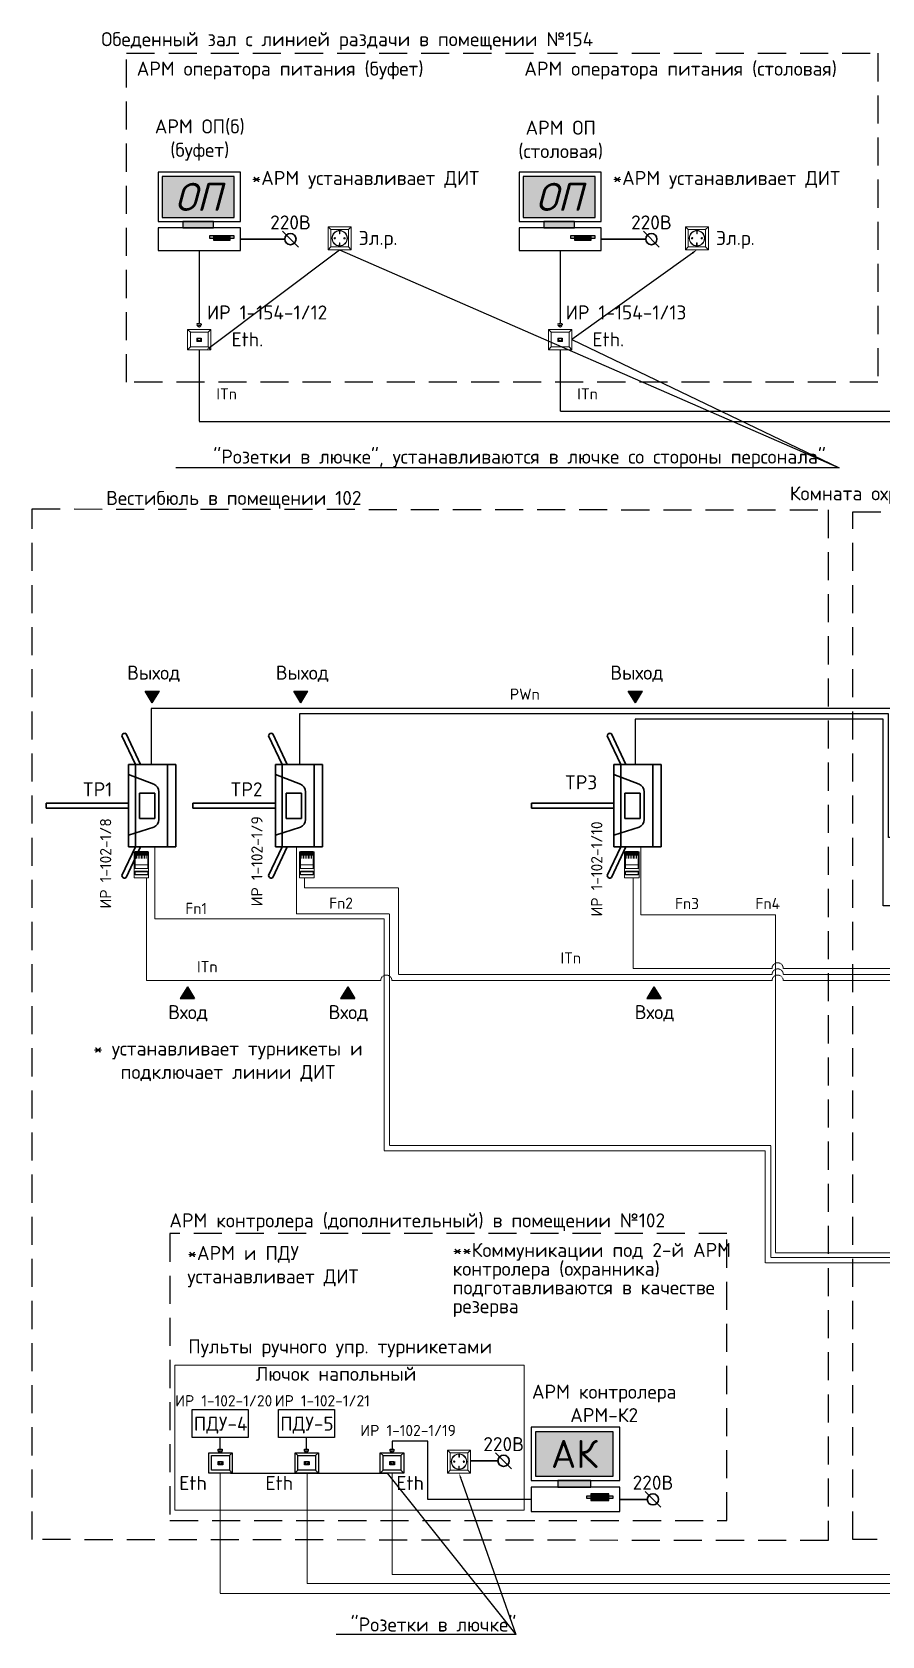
# Model space of a CAD drawing. Header units: millimetres. Extents: x 4247 to 622543, y -201358 to 142419.
# Drawn here: x 41508 to 56652, y -145128 to -116566 of the extents above; entities that cross this region are included whole.
import ezdxf
from ezdxf import colors
from ezdxf.entities.mleader import LeaderData, LeaderLine
from ezdxf.enums import TextEntityAlignment as Align
from ezdxf.math import Vec2, Vec3

# ---------------------------------------------------------------- set-up
doc = ezdxf.new("R2010")
doc.units = ezdxf.units.MM
doc.linetypes.add('DASH', pattern=[0.75, 0.5, -0.25])
doc.linetypes.add('DASHED2', pattern=[0.375, 0.25, -0.125])
for name, color, linetype, lineweight in [('1.АПС_текст', 7, 'Continuous', 35), ('UTP', 5, 'DASH', 25), ('АПС', 7, 'Continuous', 30), ('ИСПП', 7, 'Continuous', 25), ('Структурная', 7, 'Continuous', 25), ('ТХ-Мебель', 7, 'Continuous', 9), ('Чертеж', 7, 'Continuous', 30)]:
    doc.layers.add(name, color=color, linetype=linetype, lineweight=lineweight)
for name, color, linetype in [('_19D-Телекоммуникационные шкафы', 7, 'Continuous'), ('PDF _Геометрия', 7, 'Continuous'), ('PDF _Оформление-Надписи', 7, 'Continuous'), ('PDF _Текст', 255, 'Continuous'), ('текст', 7, 'Continuous')]:
    doc.layers.add(name, color=color, linetype=linetype)
doc.layers.add('PDF _Сплошная заливка', color=7, linetype='Continuous', true_color=0xffffff)
doc.styles.add('DEN', font='isocpeur.ttf', dxfattribs={"height": 300})
doc.styles.add('ICOCPEUR', font='isocpeur.ttf')
doc.styles.add('ISOCPEUR', font='isocpeui.ttf')
doc.styles.add('KOSTY_STYLE', font='isocpeur.ttf')

# ---------------------------------------------------------------- blocks, each defined once
blk = doc.blocks.new('Турникет')
at = {"layer": 'Чертеж', "linetype": 'ByBlock', "ltscale": 10}
for p, q in [((-720, 735), (-960, 1245)), ((-627, 735), (-884, 1281)), ((-840, -735), (-840, 735)), ((-840, 735), (-720, 735)), ((-720, -735), (-720, 735)), ((-720, 735), (0, 735)), ((-720, 735), (-720, -735)), ((0, 735), (-150, 735)), ((-150, 735), (-150, -735)), ((0, 735), (0, -735)), ((0, 735), (0, 735)), ((0, 735), (0, 735)), ((0, 735), (0, 735)), ((-840, 555), (-391, 384)), ((-840, 45), (-2310, 45)), ((-2310, 45), (-2310, -45)), ((-840, 0), (-840, 45)), ((-840, 0), (-840, -45)), ((-645, -225), (-645, 225)), ((-645, 225), (-375, 225)), ((-375, 225), (-375, -225)), ((-300, 246), (-300, 0)), ((-300, -246), (-300, 0)), ((-840, -45), (-2310, -45)), ((-375, -225), (-645, -225)), ((-840, -525), (-391, -384)), ((-720, -735), (-960, -1245)), ((-627, -735), (-884, -1281)), ((-720, -735), (-840, -735)), ((0, -735), (-720, -735))]:
    blk.add_line(p, q, dxfattribs=at)
for centre, radius, start, end in [((-911, 1240), 49.5, 56.6548, 173.7475), ((-450, 246), 150, 0, 66.8014), ((-450, -246), 150, 293.1986, 0), ((-911, -1240), 49.5, 186.2525, 303.3452)]:
    blk.add_arc(centre, radius, start, end, dxfattribs=at)
blk = doc.blocks.new('АП')
at = {"layer": 'PDF _Сплошная заливка', "true_color": 0xffffff, "transparency": 33554559}
blk.add_hatch(color=7, dxfattribs=at).paths.add_polyline_path([(218996, 87758), (219638, 87758), (219638, 88124), (218996, 88124)])
at = {"layer": 'PDF _Сплошная заливка', "transparency": 33554559}
for points in [[(219180, 87666), (219455, 87666), (219455, 87721), (219180, 87721)], [(219418, 87574), (219638, 87574), (219638, 87593), (219418, 87593)], [(219455, 87556), (219602, 87556), (219602, 87593), (219455, 87593)]]:
    blk.add_hatch(color=5, dxfattribs=at).paths.add_polyline_path(points)
at = {"layer": 'PDF _Геометрия', "color": 5, "lineweight": 25}
for points in [[(218960, 87721), (219693, 87721), (219693, 88161), (218960, 88161)], [(218996, 87758), (219638, 87758), (219638, 88124), (218996, 88124)], [(219180, 87666), (219455, 87666), (219455, 87721), (219180, 87721)], [(218960, 87464), (219693, 87464), (219693, 87666), (218960, 87666)], [(219418, 87574), (219638, 87574), (219638, 87593), (219418, 87593)], [(219455, 87556), (219602, 87556), (219602, 87593), (219455, 87593)]]:
    blk.add_lwpolyline(points, close=True, dxfattribs=at)
at = {"layer": 'PDF _Текст', "color": 251, "insert": (219317, 87941), "char_height": 250, "width": 642.03, "attachment_point": 5, "style": 'ISOCPEUR'}
blk.add_mtext('ОП', dxfattribs=at)
blk = doc.blocks.new('АК')
at = {"layer": 'PDF _Сплошная заливка', "true_color": 0xffffff, "transparency": 33554559}
blk.add_hatch(color=7, dxfattribs=at).paths.add_polyline_path([(208982, 88881), (209673, 88881), (209673, 89276), (208982, 89276)])
at = {"layer": 'PDF _Сплошная заливка', "transparency": 33554559}
for points in [[(209179, 88783), (209475, 88783), (209475, 88842), (209179, 88842)], [(209436, 88684), (209673, 88684), (209673, 88704), (209436, 88704)], [(209475, 88664), (209633, 88664), (209633, 88724), (209475, 88724)]]:
    blk.add_hatch(color=5, dxfattribs=at).paths.add_polyline_path(points)
at = {"layer": 'PDF _Геометрия', "color": 5, "lineweight": 25}
for points in [[(208943, 88842), (209732, 88842), (209732, 89316), (208943, 89316)], [(208982, 88881), (209673, 88881), (209673, 89276), (208982, 89276)], [(209179, 88783), (209475, 88783), (209475, 88842), (209179, 88842)], [(208943, 88566), (209732, 88566), (209732, 88783), (208943, 88783)], [(209436, 88684), (209673, 88684), (209673, 88704), (209436, 88704)], [(209475, 88664), (209633, 88664), (209633, 88724), (209475, 88724)]]:
    blk.add_lwpolyline(points, close=True, dxfattribs=at)
at = {"layer": 'PDF _Текст', "color": 251, "insert": (209327, 89079), "char_height": 250, "width": 690.87, "attachment_point": 5, "style": 'ICOCPEUR'}
blk.add_mtext('АК', dxfattribs=at)
blk = doc.blocks.new('A$C056ae9d1')
at = {"layer": 'PDF _Геометрия', "lineweight": 0}
for points in [[(167, 678), (191, 678), (191, 0), (-191, 0), (-191, 678), (-166, 678)], [(-166, 685), (-125, 685), (-83, 685), (-42, 685), (0, 685), (42, 685), (83, 685), (125, 685), (167, 685)], [(-146, 685), (-146, 581)], [(-125, 685), (-125, 505)], [(-104, 685), (-104, 581)], [(-83, 685), (-83, 505)], [(-62, 685), (-62, 581)], [(-42, 685), (-42, 505)], [(-21, 685), (-21, 581)], [(0, 685), (0, 505)], [(21, 685), (21, 581)], [(42, 685), (42, 505)], [(63, 685), (63, 581)], [(83, 685), (83, 505)], [(104, 685), (104, 581)], [(125, 685), (125, 505)], [(146, 685), (146, 581)], [(-191, 242), (191, 242)]]:
    blk.add_lwpolyline(points, dxfattribs=at)
for points in [[(-166, 685), (167, 685), (167, 341), (-166, 341)], [(-166, 341), (168, 341), (168, 242), (-166, 242)], [(-166, 172), (168, 172), (168, 73), (-166, 73)], [(-166, 154), (168, 154), (168, 87), (-166, 87)]]:
    blk.add_lwpolyline(points, close=True, dxfattribs=at)

msp = doc.modelspace()

# ---------------------------------------------------------------- hatches: boundary and pattern name
at = {"layer": '_19D-Телекоммуникационные шкафы'}
h = msp.add_hatch(color=5, dxfattribs=at)
h.dxf.hatch_style = 1
h.paths.add_polyline_path([(43649.056, -128511.024), (43776.567, -128303.698), (43649.056, -128303.698), (43521.544, -128303.698)])
h = msp.add_hatch(color=5, dxfattribs=at)
h.dxf.hatch_style = 1
h.paths.add_polyline_path([(46297.426, -128511.024), (46424.938, -128303.698), (46297.426, -128303.698), (46169.915, -128303.698)])
h = msp.add_hatch(color=5, dxfattribs=at)
h.dxf.hatch_style = 1
h.paths.add_polyline_path([(52258.492, -128511.024), (52386.004, -128303.698), (52258.492, -128303.698), (52130.98, -128303.698)])
at = {"layer": '_19D-Телекоммуникационные шкафы', "true_color": 0x136734}
h = msp.add_hatch(color=116, dxfattribs=at)
h.dxf.hatch_style = 1
h.paths.add_polyline_path([(44276.41, -133567.936), (44403.922, -133775.262), (44276.41, -133775.262), (44148.898, -133775.262)])
h = msp.add_hatch(color=116, dxfattribs=at)
h.dxf.hatch_style = 1
h.paths.add_polyline_path([(47134.094, -133567.936), (47261.605, -133775.262), (47134.094, -133775.262), (47006.582, -133775.262)])
h = msp.add_hatch(color=116, dxfattribs=at)
h.dxf.hatch_style = 1
h.paths.add_polyline_path([(52588.742, -133567.936), (52716.254, -133775.262), (52588.742, -133775.262), (52461.231, -133775.262)])

# ---------------------------------------------------------------- linework, layer by layer
at = {"lineweight": 30}
for p, q in [((45970.625, -120111.913), (46253.468, -120394.755)), ((52402.22, -120111.913), (52685.063, -120394.755)), ((46012.047, -120253.334), (45220.45, -120253.334)), ((52443.641, -120253.334), (51652.045, -120253.334))]:
    msp.add_line(p, q, dxfattribs=at)
at = {"layer": '_19D-Телекоммуникационные шкафы', "linetype": 'DASH', "ltscale": 1000}
for points in [[(56579.867, -122802.023), (43192.695, -122802.023), (43192.695, -116944.019), (56579.867, -116944.019)], [(56135.302, -125108.845), (80567.5, -125108.845), (80567.5, -143413.116), (56135.302, -143413.116)], [(43965.466, -137963.659), (43965.466, -143070.419), (53890.654, -143070.419), (53890.654, -137963.659)]]:
    msp.add_lwpolyline(points, close=True, dxfattribs=at)
at = {"layer": '_19D-Телекоммуникационные шкафы'}
for points in [[(43649.056, -128511.024), (43521.544, -128303.698), (43776.567, -128303.698)], [(43649.056, -128511.024), (43776.567, -128303.698)], [(46297.426, -128511.024), (46169.915, -128303.698), (46424.938, -128303.698)], [(46297.426, -128511.024), (46424.938, -128303.698)], [(52258.492, -128511.024), (52130.98, -128303.698), (52386.004, -128303.698)], [(52258.492, -128511.024), (52386.004, -128303.698)], [(44276.41, -133567.936), (44148.898, -133775.262), (44403.922, -133775.262)], [(44276.41, -133567.936), (44403.922, -133775.262)], [(47134.094, -133567.936), (47006.582, -133775.262), (47261.605, -133775.262)], [(47134.094, -133567.936), (47261.605, -133775.262)], [(52588.742, -133567.936), (52461.231, -133775.262), (52716.254, -133775.262)], [(52588.742, -133567.936), (52716.254, -133775.262)]]:
    msp.add_lwpolyline(points, dxfattribs=at)
at = {"layer": 'PDF _Оформление-Надписи', "lineweight": 0}
for points in [[(46783.828, -120031.855), (47194.256, -120031.855), (47194.256, -120442.284), (46783.828, -120442.284)], [(46833.828, -120081.855), (47144.256, -120081.855), (47144.256, -120392.284), (46833.828, -120392.284)], [(53150.704, -120031.855), (53561.132, -120031.855), (53561.132, -120442.284), (53150.704, -120442.284)], [(53200.704, -120081.855), (53511.132, -120081.855), (53511.132, -120392.284), (53200.704, -120392.284)], [(44278.4, -121862.667), (44696.259, -121862.667), (44696.259, -122224.192), (44278.4, -122224.192)], [(44328.4, -121912.667), (44646.259, -121912.667), (44646.259, -122174.192), (44328.4, -122174.192)], [(50709.995, -121862.667), (51127.854, -121862.667), (51127.854, -122224.192), (50709.995, -122224.192)], [(50759.995, -121912.667), (51077.854, -121912.667), (51077.854, -122174.192), (50759.995, -122174.192)], [(48911.321, -141818.891), (49321.749, -141818.891), (49321.749, -142229.32), (48911.321, -142229.32)], [(48961.321, -141868.891), (49271.749, -141868.891), (49271.749, -142179.32), (48961.321, -142179.32)]]:
    msp.add_lwpolyline(points, close=True, dxfattribs=at)
for points in [[(46783.828, -120031.855), (46833.828, -120081.855)], [(46994.694, -120104.421), (46994.549, -120157.36), (46983.972, -120157.331), (46984.117, -120104.392)], [(47144.256, -120081.855), (47194.256, -120031.855)], [(53150.704, -120031.855), (53200.704, -120081.855)], [(53361.57, -120104.421), (53361.425, -120157.36), (53350.848, -120157.331), (53350.993, -120104.392)], [(53511.132, -120081.855), (53561.132, -120031.855)], [(46783.828, -120442.284), (46833.828, -120392.284)], [(46994.112, -120316.808), (46983.535, -120316.779), (46983.39, -120369.718)], [(46994.112, -120316.808), (46993.967, -120369.747)], [(47144.256, -120392.284), (47194.256, -120442.284)], [(53150.704, -120442.284), (53200.704, -120392.284)], [(53360.988, -120316.808), (53350.411, -120316.779), (53350.266, -120369.718)], [(53360.988, -120316.808), (53360.843, -120369.747)], [(53511.132, -120392.284), (53561.132, -120442.284)], [(44328.4, -121912.667), (44278.4, -121862.667)], [(44646.259, -121912.667), (44696.259, -121862.667)], [(50759.995, -121912.667), (50709.995, -121862.667)], [(51077.854, -121912.667), (51127.854, -121862.667)], [(44328.4, -122174.192), (44278.4, -122224.192)], [(44445.717, -122016.881), (44522.184, -122016.881), (44522.184, -122074.032)], [(44530.113, -122074.032), (44445.717, -122074.032), (44445.717, -122016.881)], [(44469.786, -122047.838), (44450.479, -122047.838), (44450.479, -122021.379), (44525.086, -122021.379)], [(44453.646, -122074.032), (44453.646, -122016.881)], [(44458.408, -122047.838), (44458.408, -122021.379)], [(44481.163, -122059.215), (44461.857, -122059.215), (44461.857, -122047.838)], [(44469.786, -122059.215), (44469.786, -122047.838)], [(44502.066, -122070.328), (44473.234, -122070.328), (44473.234, -122059.215)], [(44481.163, -122070.328), (44481.163, -122059.215)], [(44513.708, -122059.215), (44494.137, -122059.215), (44494.137, -122070.328)], [(44502.066, -122059.215), (44502.066, -122070.328)], [(44525.086, -122047.838), (44505.779, -122047.838), (44505.779, -122059.215)], [(44513.708, -122047.838), (44513.708, -122059.215)], [(44517.157, -122021.379), (44517.157, -122047.838)], [(44525.086, -122021.379), (44525.086, -122047.838)], [(44530.113, -122016.881), (44530.113, -122074.032)], [(44646.259, -122174.192), (44696.259, -122224.192)], [(50759.995, -122174.192), (50709.995, -122224.192)], [(50877.312, -122016.881), (50953.779, -122016.881), (50953.779, -122074.032)], [(50961.708, -122074.032), (50877.312, -122074.032), (50877.312, -122016.881)], [(50901.381, -122047.838), (50882.074, -122047.838), (50882.074, -122021.379), (50956.68, -122021.379)], [(50885.24, -122074.032), (50885.24, -122016.881)], [(50890.003, -122047.838), (50890.003, -122021.379)], [(50912.758, -122059.215), (50893.452, -122059.215), (50893.452, -122047.838)], [(50901.381, -122059.215), (50901.381, -122047.838)], [(50933.661, -122070.328), (50904.829, -122070.328), (50904.829, -122059.215)], [(50912.758, -122070.328), (50912.758, -122059.215)], [(50945.303, -122059.215), (50925.732, -122059.215), (50925.732, -122070.328)], [(50933.661, -122059.215), (50933.661, -122070.328)], [(50956.68, -122047.838), (50937.374, -122047.838), (50937.374, -122059.215)], [(50945.303, -122047.838), (50945.303, -122059.215)], [(50948.752, -122021.379), (50948.752, -122047.838)], [(50956.68, -122021.379), (50956.68, -122047.838)], [(50961.708, -122016.881), (50961.708, -122074.032)], [(51077.854, -122174.192), (51127.854, -122224.192)], [(48911.321, -141818.891), (48961.321, -141868.891)], [(49122.186, -141891.457), (49122.041, -141944.396), (49111.465, -141944.367), (49111.61, -141891.428)], [(49271.749, -141868.891), (49321.749, -141818.891)], [(48911.321, -142229.32), (48961.321, -142179.32)], [(49121.605, -142103.844), (49111.028, -142103.815), (49110.883, -142156.754)], [(49121.605, -142103.844), (49121.459, -142156.783)], [(49271.749, -142179.32), (49321.749, -142229.32)]]:
    msp.add_lwpolyline(points, dxfattribs=at)
for centre, radius in [((46989.042, -120237.069), 137.836), ((46989.042, -120237.069), 137.487), ((46989.042, -120237.069), 132.769), ((46902.626, -120236.833), 12.916), ((47075.458, -120237.306), 12.916), ((53355.918, -120237.069), 137.836), ((53355.918, -120237.069), 137.487), ((53355.918, -120237.069), 132.769), ((53269.502, -120236.833), 12.916), ((53442.334, -120237.306), 12.916), ((49116.535, -142024.105), 137.836), ((49116.535, -142024.105), 137.487), ((49116.535, -142024.105), 132.769), ((49030.119, -142023.869), 12.916), ((49202.95, -142024.342), 12.916)]:
    msp.add_circle(centre, radius, dxfattribs=at)
at = {"layer": 'UTP', "linetype": 'ByBlock', "lineweight": 25, "ltscale": 10}
for points in [[(44486.699, -120455.048), (44486.699, -121753.258)], [(50918.294, -120455.048), (50918.294, -121753.258)]]:
    msp.add_lwpolyline(points, dxfattribs=at)
at = {"layer": 'UTP', "linetype": 'DASH', "lineweight": 25, "ltscale": 10}
for points in [[(44452.995, -121753.258), (44521.72, -121753.258), (44521.72, -121790.777), (44452.995, -121790.777)], [(50884.59, -121753.258), (50953.315, -121753.258), (50953.315, -121790.777), (50884.59, -121790.777)]]:
    msp.add_lwpolyline(points, close=True, dxfattribs=at)
for points in [[(44452.995, -121790.777), (44487.357, -121820.777)], [(44487.357, -121820.777), (44521.72, -121790.777)], [(50884.59, -121790.777), (50918.952, -121820.777)], [(50918.952, -121820.777), (50953.315, -121790.777)]]:
    msp.add_lwpolyline(points, dxfattribs=at)
at = {"layer": 'UTP', "color": 5, "linetype": 'DASHED2', "ltscale": 10}
for points in [[(44487.33, -122224.192), (44487.33, -123502.857), (70877.943, -123502.857), (70877.943, -126288.492)], [(50918.924, -122220.839), (50918.924, -123315.953), (71112.414, -123315.928), (71112.414, -126278.363)]]:
    msp.add_lwpolyline(points, dxfattribs=at)
at = {"layer": 'UTP', "color": 5, "linetype": 'DASHED2', "lineweight": 0, "ltscale": 10}
msp.add_lwpolyline([(70389.809, -126278.363), (70389.809, -124064.955), (65109.401, -124064.955), (65109.401, -133240.844), (54894.401, -133240.844, 1), (54694.401, -133240.844), (52218.365, -133240.844), (52218.365, -131626.079)], format="xyb", dxfattribs=at)
at = {"layer": 'UTP', "color": 1, "linetype": 'DASHED2', "lineweight": 0, "ltscale": 10}
for points in [[(72750.875, -132103.893), (75078.472, -132103.893), (75078.472, -138485.496), (54572.899, -138485.496), (54572.899, -136489.911), (47779.464, -136489.911), (47779.464, -132355.07), (43696.497, -132355.07), (43696.497, -131078.373)], [(72750.875, -132201.599), (74980.766, -132201.599), (74980.766, -138387.79), (54670.605, -138387.79), (54670.605, -136392.206), (47877.169, -136392.206), (47877.169, -132267.14), (46220.198, -132267.14), (46220.198, -131078.373)], [(72750.875, -132284.136), (74898.228, -132284.136), (74898.228, -138305.252), (54753.142, -138306.49), (54753.142, -132284.783), (52357.577, -132284.783), (52357.584, -131078.373)]]:
    msp.add_lwpolyline(points, dxfattribs=at)
at = {"layer": 'АПС', "color": 30, "lineweight": 30, "ltscale": 100, "true_color": 0xf26722}
for p, q in [((49768.915, -141868.642), (50051.758, -142151.484)), ((49810.336, -142010.063), (49320.27, -142010.063)), ((52430.304, -142555.107), (52713.146, -142837.949))]:
    msp.add_line(p, q, dxfattribs=at)
at = {"layer": 'АПС', "color": 7, "lineweight": 30, "ltscale": 100}
msp.add_line((52471.725, -142696.528), (51981.659, -142696.528), dxfattribs=at)
at = {"layer": 'АПС', "color": 7, "lineweight": 25, "ltscale": 100}
for points in [[(44359.952, -141096.071), (45359.952, -141096.071), (45359.952, -141596.071), (44359.952, -141596.071)], [(45896.815, -141096.071), (46896.815, -141096.071), (46896.815, -141596.071), (45896.815, -141596.071)], [(44656.828, -141867.474), (45074.687, -141867.474), (45074.687, -142228.998), (44656.828, -142228.998)], [(44706.828, -141917.474), (45024.687, -141917.474), (45024.687, -142178.998), (44706.828, -142178.998)], [(44824.261, -141799.954), (44892.986, -141799.954), (44892.986, -141837.474), (44824.261, -141837.474)], [(46193.691, -141867.474), (46611.551, -141867.474), (46611.551, -142228.998), (46193.691, -142228.998)], [(46243.691, -141917.474), (46561.551, -141917.474), (46561.551, -142178.998), (46243.691, -142178.998)], [(46361.125, -141799.954), (46429.85, -141799.954), (46429.85, -141837.474), (46361.125, -141837.474)], [(47713.595, -141867.474), (48131.454, -141867.474), (48131.454, -142228.998), (47713.595, -142228.998)], [(47763.595, -141917.474), (48081.454, -141917.474), (48081.454, -142178.998), (47763.595, -142178.998)], [(47888.162, -141799.954), (47956.887, -141799.954), (47956.887, -141837.474), (47888.162, -141837.474)]]:
    msp.add_lwpolyline(points, close=True, dxfattribs=at)
at = {"layer": 'АПС', "color": 5, "lineweight": 25, "ltscale": 100}
for points in [[(44858.624, -141799.954), (44858.624, -141596.071)], [(46395.487, -141799.954), (46395.487, -141596.071)], [(50402.528, -142696.528), (48562.524, -142696.528), (48562.524, -141659.228), (47922.524, -141659.228), (47922.524, -141799.954)]]:
    msp.add_lwpolyline(points, dxfattribs=at)
at = {"layer": 'АПС', "color": 7, "lineweight": 25, "ltscale": 100}
for points in [[(44824.261, -141837.474), (44858.624, -141867.474)], [(44858.624, -141867.474), (44892.986, -141837.474)], [(45024.687, -141917.474), (45074.687, -141867.474)], [(46243.691, -141917.474), (46193.691, -141867.474)], [(46361.125, -141837.474), (46395.487, -141867.474)], [(46395.487, -141867.474), (46429.85, -141837.474)], [(46561.551, -141917.474), (46611.551, -141867.474)], [(47763.595, -141917.474), (47713.595, -141867.474)], [(47888.162, -141837.474), (47922.524, -141867.474)], [(47922.524, -141867.474), (47956.887, -141837.474)], [(48081.454, -141917.474), (48131.454, -141867.474)], [(44825.518, -142021.687), (44901.985, -142021.687), (44901.985, -142078.839)], [(44909.914, -142078.839), (44825.518, -142078.839), (44825.518, -142021.687)], [(44849.587, -142052.644), (44830.281, -142052.644), (44830.281, -142026.185), (44904.887, -142026.185)], [(44833.447, -142078.839), (44833.447, -142021.687)], [(44838.21, -142052.644), (44838.21, -142026.185)], [(44860.965, -142064.022), (44841.658, -142064.022), (44841.658, -142052.644)], [(44849.587, -142064.022), (44849.587, -142052.644)], [(44881.867, -142075.135), (44853.036, -142075.135), (44853.036, -142064.022)], [(44860.965, -142075.135), (44860.965, -142064.022)], [(44893.509, -142064.022), (44873.939, -142064.022), (44873.939, -142075.135)], [(44881.867, -142064.022), (44881.867, -142075.135)], [(44904.887, -142052.644), (44885.581, -142052.644), (44885.581, -142064.022)], [(44893.509, -142052.644), (44893.509, -142064.022)], [(44896.958, -142026.185), (44896.958, -142052.644)], [(44904.887, -142026.185), (44904.887, -142052.644)], [(44909.914, -142021.687), (44909.914, -142078.839)], [(45024.687, -142178.998), (45074.687, -142228.998)], [(46242.318, -142178.998), (46192.318, -142228.998)], [(46361.008, -142021.687), (46437.476, -142021.687), (46437.476, -142078.839)], [(46445.404, -142078.839), (46361.008, -142078.839), (46361.008, -142021.687)], [(46385.077, -142052.644), (46365.771, -142052.644), (46365.771, -142026.185), (46440.377, -142026.185)], [(46368.937, -142078.839), (46368.937, -142021.687)], [(46373.7, -142052.644), (46373.7, -142026.185)], [(46396.455, -142064.022), (46377.149, -142064.022), (46377.149, -142052.644)], [(46385.077, -142064.022), (46385.077, -142052.644)], [(46417.358, -142075.135), (46388.526, -142075.135), (46388.526, -142064.022)], [(46396.455, -142075.135), (46396.455, -142064.022)], [(46429, -142064.022), (46409.429, -142064.022), (46409.429, -142075.135)], [(46417.358, -142064.022), (46417.358, -142075.135)], [(46440.377, -142052.644), (46421.071, -142052.644), (46421.071, -142064.022)], [(46429, -142052.644), (46429, -142064.022)], [(46432.448, -142026.185), (46432.448, -142052.644)], [(46440.377, -142026.185), (46440.377, -142052.644)], [(46445.404, -142021.687), (46445.404, -142078.839)], [(46560.177, -142178.998), (46610.177, -142228.998)], [(47763.595, -142178.998), (47713.595, -142228.998)], [(47880.912, -142021.687), (47957.379, -142021.687), (47957.379, -142078.839)], [(47965.308, -142078.839), (47880.912, -142078.839), (47880.912, -142021.687)], [(47904.98, -142052.644), (47885.674, -142052.644), (47885.674, -142026.185), (47960.28, -142026.185)], [(47888.84, -142078.839), (47888.84, -142021.687)], [(47893.603, -142052.644), (47893.603, -142026.185)], [(47916.358, -142064.022), (47897.052, -142064.022), (47897.052, -142052.644)], [(47904.98, -142064.022), (47904.98, -142052.644)], [(47937.261, -142075.135), (47908.429, -142075.135), (47908.429, -142064.022)], [(47916.358, -142075.135), (47916.358, -142064.022)], [(47948.903, -142064.022), (47929.332, -142064.022), (47929.332, -142075.135)], [(47937.261, -142064.022), (47937.261, -142075.135)], [(47960.28, -142052.644), (47940.974, -142052.644), (47940.974, -142064.022)], [(47948.903, -142052.644), (47948.903, -142064.022)], [(47952.352, -142026.185), (47952.352, -142052.644)], [(47960.28, -142026.185), (47960.28, -142052.644)], [(47965.308, -142021.687), (47965.308, -142078.839)], [(48081.454, -142178.998), (48131.454, -142228.998)]]:
    msp.add_lwpolyline(points, dxfattribs=at)
at = {"layer": 'АПС', "color": 30, "lineweight": 30, "ltscale": 100, "true_color": 0xf26722}
for centre in [(49910.336, -142010.063), (52571.725, -142696.528)]:
    msp.add_circle(centre, 100, dxfattribs=at)
at = {"layer": 'ИСПП', "lineweight": 30}
for centre in [(46112.047, -120253.334), (52543.641, -120253.334)]:
    msp.add_circle(centre, 100, dxfattribs=at)
at = {"layer": 'Структурная', "color": 94, "lineweight": 25, "ltscale": 100}
msp.add_lwpolyline([(58323.748, -131912.421), (58323.748, -132125.525), (56675.554, -132125.525), (56675.554, -128799.74), (52256.849, -128799.74), (52256.849, -129608.373)], dxfattribs=at)
at = {"layer": 'ТХ-Мебель', "color": 1}
msp.add_lwpolyline([(44049.446, -140305.133), (50274.582, -140308.237), (50274.582, -142889.49), (44049.446, -142886.386)], close=True, dxfattribs=at)

# ---------------------------------------------------------------- block references
at = {"layer": '_19D-Телекоммуникационные шкафы', "xscale": 2, "yscale": 2, "zscale": 2}
for p in [(-394166.37, -295383.563), (-387734.775, -295383.563)]:
    msp.add_blockref('АП', p, dxfattribs=at)
at = {"layer": 'АПС', "color": 7, "lineweight": 25, "ltscale": 100, "xscale": 2, "yscale": 2, "zscale": 2}
msp.add_blockref('АК', (-367482.537, -320044.992), dxfattribs=at)
at = {"layer": 'текст', "xscale": 0.680091840096563, "yscale": 0.680091840096563, "zscale": 0.680091840096563}
for p in [(43455.323, -131626.079), (46402.95, -131626.079), (52193.818, -131626.079)]:
    msp.add_blockref('A$C056ae9d1', p, dxfattribs=at)

# ---------------------------------------------------------------- texts
at = {"lineweight": 0, "style": 'ICOCPEUR'}
for p in [(43675.651, -127973.725), (46324.022, -127973.725), (52285.088, -127973.725)]:
    msp.add_text('Выход', height=250, dxfattribs=at).set_placement(p, align=Align.MIDDLE_CENTER)
at = {"lineweight": 30, "char_height": 250, "attachment_point": 5, "style": 'ICOCPEUR'}
for s, insert, width in [('АРМ оператора питания (буфет)', (45928.664, -117251.507), 7132.66449), ('АРМ оператора питания (столовая)', (53064.754, -117251.507), 6246.12208), ('\\pxt21;АРМ ОП(б) (буфет)', (44496.311, -118489.321), 1985.99564), ('\\pxt21;АРМ ОП (столовая)', (50927.906, -118489.321), 1985.99564), ('\\pxt21;*АРМ устанавливает ДИТ', (47447.679, -119198.481), 4391.27372), ('\\pxt21;*АРМ устанавливает ДИТ', (53879.274, -119198.481), 4391.27372), ('220В', (46112.047, -119956.127), 1276.48093), ('220В', (52543.641, -119956.127), 1276.48093), ('Эл.р.', (47674.201, -120266.063), 1447.00733), ('Эл.р.', (54041.076, -120266.063), 1447.00733), ('Eth.', (45345.497, -122038.065), 1036.72478), ('Eth.', (51777.092, -122038.065), 1036.72478)]:
    msp.add_mtext(s, dxfattribs=dict(at, insert=insert, width=width))
at = {"lineweight": 0, "insert": (51289.249, -129926.938), "char_height": 250, "width": 849.2075, "attachment_point": 5, "style": 'ICOCPEUR', "bg_fill": 2}
msp.add_mtext('TР3', dxfattribs=at)
at = {"lineweight": 0, "char_height": 250, "width": 5377.40534, "attachment_point": 5, "style": 'ICOCPEUR'}
for s, insert in [('\\pxt21;* устанавливает турникеты и подключает линии ДИТ', (44998.133, -134901.866)), ('Eth ', (44376.938, -142404.798)), ('Eth ', (45913.802, -142404.798)), ('Eth ', (48244.775, -142404.798))]:
    msp.add_mtext(s, dxfattribs=dict(at, insert=insert))
at = {"lineweight": 30, "insert": (51547.474, -138789.39), "char_height": 250, "width": 5089.96111, "attachment_point": 5, "line_spacing_factor": 0.8, "style": 'ICOCPEUR'}
msp.add_mtext('\\pxql;**Коммуникации под 2-й АРМ контролера (охранника) подготавливаются в качестве резерва', dxfattribs=at)
at = {"layer": '1.АПС_текст', "color": 7, "style": 'ICOCPEUR'}
for s, p in [('ITn', (44974.888, -123008.435, -438.823)), ('ITn', (51406.483, -123008.435, -438.823)), ('PWn', (50288.664, -128356.925)), ('Fn1', (44432.8, -132173.403)), ('Fn2', (47013.627, -132078.79)), ('Fn3', (53178.937, -132085.109)), ('Fn4', (54616.848, -132085.109)), ('ITn', (51107.779, -133054.653)), ('ITn', (44630.147, -133210.403))]:
    msp.add_text(s, height=200, dxfattribs=at).set_placement(p, align=Align.MIDDLE_CENTER)
at = {"layer": 'PDF _Текст', "color": 0, "attachment_point": 5, "style": 'ICOCPEUR'}
for s, insert, char_height, width in [('ИР 1-154-1/12', (45695.65, -121559.341), 250, 2939.76673), ('ИР 1-154-1/13', (52091.712, -121559.341), 250, 3314.5812), ('ИР 1-102-1/20', (44923.439, -140940.616), 200, 1717.94636), ('ИР 1-102-1/21', (46679.788, -140940.616), 200, 1735.68291), ('ИР 1-102-1/19', (48209.519, -141469.478), 200, 3032.51196)]:
    msp.add_mtext(s, dxfattribs=dict(at, insert=insert, char_height=char_height, width=width))
at = {"layer": 'PDF _Текст', "color": 0, "char_height": 200, "width": 2388.28297, "attachment_point": 5, "rotation": 90, "style": 'ICOCPEUR'}
for s, insert in [('ИР 1-102-1/8', (42819.143, -131369.617)), ('ИР 1-102-1/9', (45515.247, -131332.457)), ('ИР 1-102-1/10', (51569.704, -131469.259))]:
    msp.add_mtext(s, dxfattribs=dict(at, insert=insert))
at = {"layer": 'АПС', "color": 7, "lineweight": 25, "ltscale": 100, "style": 'ICOCPEUR'}
for s, p in [('Вход', (44288.035, -134019.301)), ('Вход', (47145.718, -134019.301)), ('Вход', (52600.367, -134019.301)), ('ПДУ-4', (44868.844, -141348.476)), ('ПДУ-5', (46405.708, -141348.476))]:
    msp.add_text(s, height=250, dxfattribs=at).set_placement(p, align=Align.MIDDLE_CENTER)
at = {"layer": 'АПС', "color": 7, "lineweight": 25, "ltscale": 100, "char_height": 250}
for s, insert, width, attachment_point, style in [('\\pxqr;{\\C256;Обеденный зал с линией раздачи в помещении №154}', (45891.003, -116567.693), 11231.43957, 2, 'KOSTY_STYLE'), ('\\pxqr;{\\C256;Вестибюль в помещении 102}', (44692.121, -124737.707), 5371.56201, 2, 'KOSTY_STYLE'), ('\\pxqr;{\\C0;Комната охраны с диспетчерским пунктом \\C256;в помещении №122}', (59741.675, -124655.334), 10445.956, 2, 'KOSTY_STYLE'), ('АРМ контролера (дополнительный) {\\C256;в помещении №102}', (48371.172, -137761.977), 9429.53107, 5, 'ICOCPEUR'), ('\\pxql;*АРМ и ПДУ устанавливает ДИТ', (45915.372, -138551.482), 3277.61283, 5, 'ICOCPEUR'), ('Пульты ручного упр. турникетами', (46998.757, -140006.643), 7447.46731, 5, 'ICOCPEUR'), ('Лючок напольный', (46923.411, -140461.018), 2742.49964, 5, 'ICOCPEUR'), ('\\pxt21;АРМ контролера АРМ-К2', (51702.324, -140988.107), 3113.88743, 5, 'ICOCPEUR')]:
    msp.add_mtext(s, dxfattribs=dict(at, insert=insert, width=width, attachment_point=attachment_point, style=style))
at = {"layer": 'АПС', "color": 30, "lineweight": 25, "ltscale": 100, "true_color": 0xf26722, "char_height": 250, "width": 1276.48093, "attachment_point": 5, "style": 'ICOCPEUR'}
for insert in [(49910.336, -141712.856), (52571.725, -142399.321)]:
    msp.add_mtext('220В', dxfattribs=dict(at, insert=insert))

# ---------------------------------------------------------------- leaders
at = {"layer": 'ИСПП', "ltscale": 1000}
ml = msp.add_multileader_mtext('Standard', dxfattribs=at)
ml.set_content(' "Розетки в лючке", устанавливаются в лючке со стороны персонала"', color=256, style='DEN')
ml.set_leader_properties(color=7)
ml.build(insert=Vec2(0, 0))
ml.multileader.update_dxf_attribs({"text_left_attachment_type": 6, "text_right_attachment_type": 6, "dogleg_length": 0.36, "arrow_head_size": 100})
ctx = ml.context
ctx.base_point, ctx.char_height, ctx.arrow_head_size, ctx.landing_gap_size, ctx.plane_origin = Vec3(44577.223, -124326.566), 250, 100, 0.09, Vec3(55816.692, -126657.723)
ctx.left_attachment, ctx.right_attachment = 6, 6
notes = []
notes.append((ctx, [(1, (1, 1, 0), (55890.263, -124326.566), (-1, 0), 0.36, [(1, [(44615.619, -122224.192), (46989.042, -120442.284)], 0, []), (2, [(53355.918, -120442.284), (51127.854, -122043.43)], 0, [])])]))
ctx.mtext.insert, ctx.mtext.width, ctx.mtext.defined_height, ctx.mtext.flow_direction = Vec3(44577.313, -124001.566), 11941.41862, 526.059, 5
ml = msp.add_multileader_mtext('Standard', dxfattribs=at)
ml.set_content(' "Розетки в лючке"', color=256, style='DEN')
ml.set_leader_properties(color=7)
ml.build(insert=Vec2(0, 0))
ml.multileader.update_dxf_attribs({"text_left_attachment_type": 6, "text_right_attachment_type": 6, "dogleg_length": 0.36, "arrow_head_size": 100})
ctx = ml.context
ctx.base_point, ctx.char_height, ctx.arrow_head_size, ctx.landing_gap_size, ctx.plane_origin = Vec3(47025.574, -145100.22), 250, 100, 0.09, Vec3(58265.044, -147431.377)
ctx.left_attachment, ctx.right_attachment = 6, 6
notes.append((ctx, [(1, (1, 1, 0), (50126.114, -145100.22), (-1, 0), 0.36, [(3, [(44962.555, -142228.998), (46530.232, -142228.998), (47837.888, -142228.998)], 0, []), (0, [(49116.535, -142229.32)], 0, [])])]))
ctx.mtext.insert, ctx.mtext.width, ctx.mtext.defined_height, ctx.mtext.flow_direction = Vec3(47025.664, -144800.22), 3292.38365, 526.059, 5
for ctx, leaders in notes:
    for number, flags, end, landing, length, lines in leaders:
        leader = LeaderData()
        leader.index, (leader.has_last_leader_line, leader.has_dogleg_vector, leader.attachment_direction) = number, flags
        leader.last_leader_point, leader.dogleg_vector, leader.dogleg_length = Vec3(end), Vec3(landing), length
        for number, points, colour, breaks in lines:
            line = LeaderLine()
            line.index, line.vertices, line.color, line.breaks = number, Vec3.list(points), colors.encode_raw_color(colour), breaks
            leader.lines.append(line)
        ctx.leaders.append(leader)

# ---------------------------------------------------------------- next in the draw order: linework, layer by layer
at = {"layer": '_19D-Телекоммуникационные шкафы', "linetype": 'DASH', "ltscale": 1000, "elevation": 237.546}
msp.add_lwpolyline([(41508.019, -125057.86), (55694.667, -125076.185), (55694.667, -143431.334), (41508.019, -143413.009)], close=True, dxfattribs=at)
at = {"layer": 'UTP', "color": 5, "linetype": 'DASHED2', "lineweight": 0, "ltscale": 10}
msp.add_lwpolyline([(70151.029, -126278.363), (70145.742, -124264.605), (65218.116, -124264.605), (65218.116, -133349.559), (54894.401, -133349.559, 1), (54694.401, -133349.559), (48039.734, -133349.559), (48039.734, -131803.008), (46363.442, -131803.008), (46363.442, -131626.079)], format="xyb", dxfattribs=at)
for points in [[(46408.134, -142228.998), (46408.134, -144194.149), (81976.239, -144194.149), (81976.239, -124353.619), (71868.847, -124353.619), (71868.847, -126278.363)], [(47922.524, -142228.998), (47922.524, -144032.789), (81800.16, -144032.789), (81800.16, -124496.283), (72117.362, -124496.283), (72117.362, -126278.363)]]:
    msp.add_lwpolyline(points, dxfattribs=at)
at = {"layer": 'Структурная', "color": 94, "lineweight": 25, "ltscale": 100}
msp.add_lwpolyline([(59453.293, -130774.911), (59453.659, -130912.281), (56768.901, -130912.281), (56768.901, -128706.393), (46270.673, -128706.393), (46270.673, -129605.359)], dxfattribs=at)

# ---------------------------------------------------------------- next in the draw order: block references
at = {"color": 18, "lineweight": 15, "true_color": 0x000000}
msp.add_blockref('Турникет', (52717.584, -130343.373), dxfattribs=at)

# ---------------------------------------------------------------- next in the draw order: texts
at = {"layer": 'АПС', "color": 7, "lineweight": 25, "ltscale": 100, "char_height": 250, "attachment_point": 2, "style": 'ICOCPEUR', "bg_fill": 2}
for s, insert, width in [('TР1', (42672.86, -129926.938), 669.67282), ('TР2', (45328.235, -129926.938), 756.75563)]:
    msp.add_mtext(s, dxfattribs=dict(at, insert=insert, width=width))

# ---------------------------------------------------------------- next in the draw order: linework, layer by layer
at = {"layer": 'UTP', "color": 5, "linetype": 'DASHED2', "lineweight": 0, "ltscale": 10}
msp.add_lwpolyline([(44861.141, -142228.998), (44861.141, -144370.615), (82103.141, -144370.615), (82103.141, -124214.612), (71616.544, -124214.612), (71616.544, -126278.363)], dxfattribs=at)
msp.add_lwpolyline([(69882.902, -126278.363), (69882.902, -124528.851), (65326.832, -124528.851), (65326.832, -133458.275), (54894.401, -133458.275, 1), (54694.401, -133458.275), (47920.722, -133458.275, 1), (47720.722, -133458.275), (43547.241, -133458.275), (43546.886, -131626.079)], format="xyb", dxfattribs=at)
at = {"layer": 'Структурная', "color": 94, "lineweight": 25, "ltscale": 10}
msp.add_lwpolyline([(58324.992, -130774.911), (58324.992, -130846.808), (56862.248, -130846.808), (56862.248, -128613.046), (43631.447, -128613.046), (43631.447, -129608.373)], dxfattribs=at)

# ---------------------------------------------------------------- next in the draw order: block references
at = {"color": 18, "lineweight": 15, "true_color": 0x000000}
for p in [(44069.33, -130343.373), (46683.292, -130343.373)]:
    msp.add_blockref('Турникет', p, dxfattribs=at)

doc.saveas('drawing.dxf')
